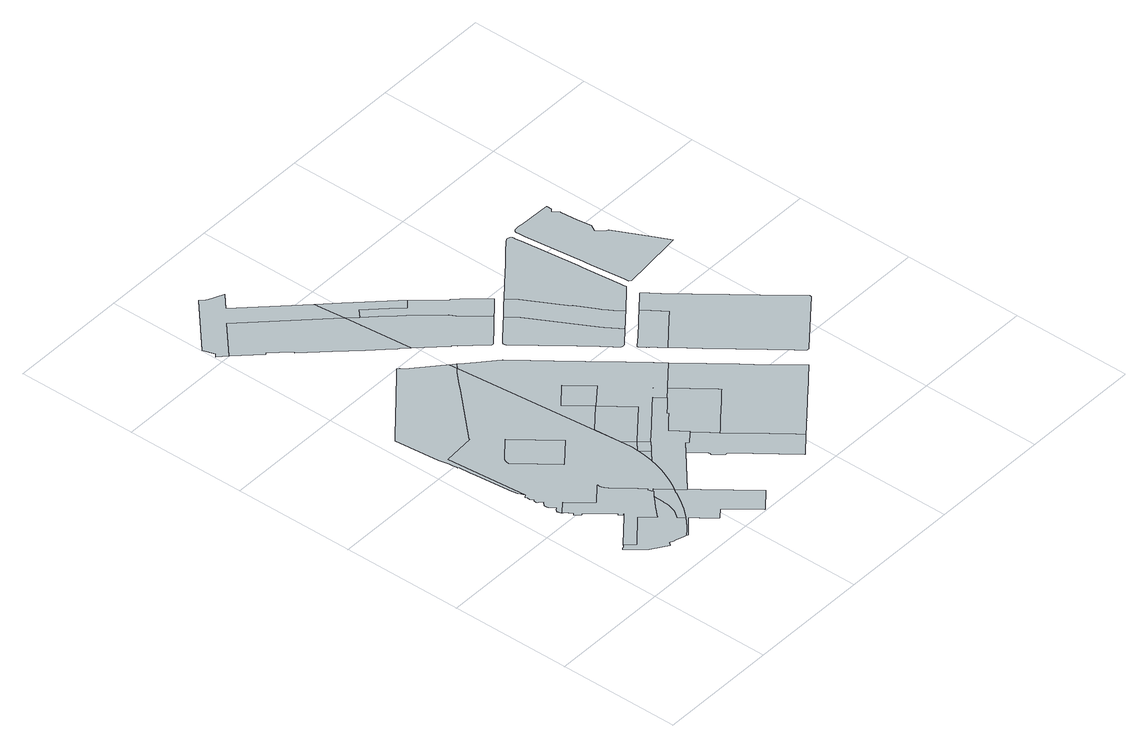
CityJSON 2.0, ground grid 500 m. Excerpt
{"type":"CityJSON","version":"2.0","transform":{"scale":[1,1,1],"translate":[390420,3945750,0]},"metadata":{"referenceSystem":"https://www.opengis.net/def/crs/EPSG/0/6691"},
"CityObjects":{
"object1":{"type":"GenericCityObject","attributes":{"function":"25","validFromType":"1","custodian":"江東区","notificationNumber":"江東区告示第157号","prefecture":"13","city":"13100"},"geometry":[{"type":"MultiSurface","lod":"1","boundaries":[[[0,1,2,3,4,5,6,7,8,9,10,11,12,13,14,15,16,17,18,19,20,21,22,23,24,25,26,27,28,29,30,31,32,33,34,35,36,37,38,39,40,41,42,43,44,45,46,47,48,49,50,51,52,53,54,55,56,57,58]]]}]},
"object2":{"type":"GenericCityObject","attributes":{"function":"11","validFromType":"1","custodian":"東京都","notificationNumber":"不明","prefecture":"13","city":"13100","floorAreaRate":3},"geometry":[{"type":"MultiSurface","lod":"1","boundaries":[[[59,11,60,61,10,62,63,64,65,9,66,67,68,69,70,71,72,73,74,75,76,77,78,79,80,81,82,83,84,85]]]}]},
"object3":{"type":"GenericCityObject","attributes":{"function":"24","validFromType":"3","custodian":"江東区","notificationNumber":"江東区告示第47号","prefecture":"13","city":"13100"},"geometry":[{"type":"MultiSurface","lod":"1","boundaries":[[[86,87,88,77,78,79,80,81,82,83,84,89,90,91,92,93,94,95,96,97,98,99,100,101,102,103,104,105,106,107,108,109,110,111,112,113,114,115,116,117,118,119,120,121,122,123,124,125,126,127,128,129,130,131,132,133,134,135,136,137,138,139,140,141,142,41,40,39,38,37,36,35,34,33,32,31,30,29,28,27,26,25,24,23,22,21,20,19,18,17,16,15,14,13,12,11,10,9,8,7,6,5,4,3,2,1,0,58,143,144,145,146,147,148,149,150,151,152,153,154],[155,156,157,158,159,160,161,162,163,164]]]}]},
"object4":{"type":"GenericCityObject","attributes":{"function":"25","validFromType":"3","custodian":"江東区","notificationNumber":"江東区告示第324号","prefecture":"13","city":"13100"},"geometry":[{"type":"MultiSurface","lod":"1","boundaries":[[[163,162,161,160,159,158,157,156,155,164]]]}]},
"object5":{"type":"GenericCityObject","attributes":{"function":"25","validFromType":"1","custodian":"江東区","notificationNumber":"江東区告示第157号","prefecture":"13","city":"13100"},"geometry":[{"type":"MultiSurface","lod":"1","boundaries":[[[165,166,167,168,169,170,171,172,173,174,175,176,177,178,179,180,181,182,183,184,185,186,187,188,107,106,105,104,103,102,101,100,189]]]}]},
"object6":{"type":"GenericCityObject","attributes":{"function":"10","validFromType":"1","custodian":"東京都","notificationNumber":"不明","prefecture":"13","city":"13100","floorAreaRate":4},"geometry":[{"type":"MultiSurface","lod":"1","boundaries":[[[89,90,91,92,93,190,191,59,85]]]}]},
"object7":{"type":"GenericCityObject","attributes":{"function":"5","validFromType":"1","custodian":"東京都","notificationNumber":"不明","prefecture":"13","city":"13100","floorAreaRate":3},"geometry":[{"type":"MultiSurface","lod":"1","boundaries":[[[192,193,194,195,196,197,198,199,200,201,202,203,204,205,206,207,208,209,21,210,211,212,9,65,64,63,62,10,61,60,11,59,191,190,94,95,213,214,215,97,98,99]]]}]},
"object8":{"type":"GenericCityObject","attributes":{"function":"11","validFromType":"1","custodian":"東京都","notificationNumber":"不明","prefecture":"13","city":"13100","floorAreaRate":3},"geometry":[{"type":"MultiSurface","lod":"1","boundaries":[[[165,166,167,168,169,170,171,172,173,216,217,218,219,220,221,104,103,102,101,100,189]]]}]},
"object9":{"type":"GenericCityObject","attributes":{"function":"18","validFromType":"1","custodian":"江東区","notificationNumber":"江東区告示第156号","prefecture":"13","city":"13100"},"geometry":[{"type":"MultiSurface","lod":"1","boundaries":[[[102,101,100,222,223,222,224,225,226,189,165,166,167,168,169,170,171,172,173,216,217,218,219,220,221,104,103]]]}]},
"object10":{"type":"GenericCityObject","attributes":{"function":"5","validFromType":"1","custodian":"東京都","notificationNumber":"不明","prefecture":"13","city":"13100","floorAreaRate":4},"geometry":[{"type":"MultiSurface","lod":"1","boundaries":[[[96,215,214,213]]]}]},
"object11":{"type":"GenericCityObject","attributes":{"function":"11","validFromType":"1","custodian":"東京都","notificationNumber":"不明","prefecture":"13","city":"13100","floorAreaRate":3},"geometry":[{"type":"MultiSurface","lod":"1","boundaries":[[[227,192,99]]]}]},
"object12":{"type":"GenericCityObject","attributes":{"function":"5","validFromType":"1","custodian":"東京都","notificationNumber":"不明","prefecture":"13","city":"13100","floorAreaRate":3},"geometry":[{"type":"MultiSurface","lod":"1","boundaries":[[[99,98,97,215,228]],[[213,95,94,190,229]]]}]},
"object13":{"type":"GenericCityObject","attributes":{"function":"5","validFromType":"1","custodian":"東京都","notificationNumber":"不明","prefecture":"13","city":"13100","floorAreaRate":4},"geometry":[{"type":"MultiSurface","lod":"1","boundaries":[[[230,228,215,96,213,229,231,232]]]}]},
"object14":{"type":"GenericCityObject","attributes":{"function":"25","validFromType":"1","custodian":"江東区","notificationNumber":"江東区告示第157号","prefecture":"13","city":"13100"},"geometry":[{"type":"MultiSurface","lod":"1","boundaries":[[[233,234,235,236,237,238,239,240,241,242,243,244,245,246,247,248]]]}]},
"object15":{"type":"GenericCityObject","attributes":{"function":"5","validFromType":"1","custodian":"東京都","notificationNumber":"不明","prefecture":"13","city":"13100","floorAreaRate":3},"geometry":[{"type":"MultiSurface","lod":"1","boundaries":[[[233,234,235,236,237,238,239,240,241,242,243,249,250,251,252,253,248]]]}]},
"object16":{"type":"GenericCityObject","attributes":{"function":"10","validFromType":"1","custodian":"東京都","notificationNumber":"不明","prefecture":"13","city":"13100","floorAreaRate":4},"geometry":[{"type":"MultiSurface","lod":"1","boundaries":[[[254,255,256,232,231,229,190,93,92,91,90,89,85,257,258,259,260,261,262,263,264,265,266,267,268,269,270,271,272,273,274,275,276]]]}]},
"object17":{"type":"GenericCityObject","attributes":{"function":"5","validFromType":"1","custodian":"東京都","notificationNumber":"不明","prefecture":"13","city":"13100","floorAreaRate":4},"geometry":[{"type":"MultiSurface","lod":"1","boundaries":[[[277,278,279,280,281,282,283,284,285,286,234,233,248,287,288,289,290,291]]]}]},
"object18":{"type":"GenericCityObject","attributes":{"function":"11","validFromType":"1","custodian":"東京都","notificationNumber":"不明","prefecture":"13","city":"13100","floorAreaRate":3},"geometry":[{"type":"MultiSurface","lod":"1","boundaries":[[[292,293,294,227,99,228,295,296]]]}]},
"object19":{"type":"GenericCityObject","attributes":{"function":"24","validFromType":"3","custodian":"江東区","notificationNumber":"江東区告示第47号","prefecture":"13","city":"13100"},"geometry":[{"type":"MultiSurface","lod":"1","boundaries":[[[297,298,299,300,301,302,303,304,305,306,307,308,309,310,311,312,313,314,315,316,317,223,100,99,98,97,96,95,94,93,92,91,90,89,84,83,82,81,80,79,78,77,88,87,86,154,318,319,320,321,322,323,324,325,326,327,258,259,328,329,330,331,332,333,334,335,336,337,338,339,340,341,342,343,344,345,346,347,348,349,350,351,352,353,354,264,265,266,267,268,269,270,271,272,273,274,275,276,355,356,357,358],[293,359,360,361]]]}]},
"object20":{"type":"GenericCityObject","attributes":{"function":"11","validFromType":"1","custodian":"東京都","notificationNumber":"不明","prefecture":"13","city":"13100","floorAreaRate":4},"geometry":[{"type":"MultiSurface","lod":"1","boundaries":[[[296,295,228,230,232,256,255]]]}]},
"object21":{"type":"GenericCityObject","attributes":{"function":"6","validFromType":"1","custodian":"東京都","notificationNumber":"不明","prefecture":"13","city":"13100","floorAreaRate":4},"geometry":[{"type":"MultiSurface","lod":"1","boundaries":[[[352,353,354,264,263,262,261,362,363,351]]]}]},
"object22":{"type":"GenericCityObject","attributes":{"function":"11","validFromType":"1","custodian":"東京都","notificationNumber":"不明","prefecture":"13","city":"13100","floorAreaRate":3},"geometry":[{"type":"MultiSurface","lod":"1","boundaries":[[[224,225,226,189,100,223]]]}]},
"object23":{"type":"GenericCityObject","attributes":{"function":"25","validFromType":"1","custodian":"江東区","notificationNumber":"江東区告示第157号","prefecture":"13","city":"13100"},"geometry":[{"type":"MultiSurface","lod":"1","boundaries":[[[224,225,226,189,100,223]]]}]},
"object24":{"type":"GenericCityObject","attributes":{"function":"11","validFromType":"1","custodian":"東京都","notificationNumber":"不明","prefecture":"13","city":"13100","floorAreaRate":3},"geometry":[{"type":"MultiSurface","lod":"1","boundaries":[[[253,252,251,250,249,243,244,245,246,247]]]}]},
"object25":{"type":"GenericCityObject","attributes":{"function":"18","validFromType":"1","custodian":"江東区","notificationNumber":"江東区告示第156号","prefecture":"13","city":"13100"},"geometry":[{"type":"MultiSurface","lod":"1","boundaries":[[[234,235,236,237,238,239,240,241,242,243,244,245,246,247,364,365,366,367,368,369,370,371,372,373,374,375,376,377,378,379,380,381,382,383,384,385,386,387,388,248,233]]]}]},
"object26":{"type":"GenericCityObject","attributes":{"function":"25","validFromType":"1","custodian":"江東区","notificationNumber":"江東区告示第157号","prefecture":"13","city":"13100"},"geometry":[{"type":"MultiSurface","lod":"1","boundaries":[[[360,359,293,361]]]}]},
"object27":{"type":"GenericCityObject","attributes":{"function":"5","validFromType":"1","custodian":"東京都","notificationNumber":"不明","prefecture":"13","city":"13100","floorAreaRate":3},"geometry":[{"type":"MultiSurface","lod":"1","boundaries":[[[248,253,388]]]}]},
"object28":{"type":"GenericCityObject","attributes":{"function":"5","validFromType":"1","custodian":"東京都","notificationNumber":"不明","prefecture":"13","city":"13100","floorAreaRate":3},"geometry":[{"type":"MultiSurface","lod":"1","boundaries":[[[389,390,391,392,393,394,395,396,397,398,399,356,355,276,275,274,273,272,271,270,269,268,267,266,265,264,354,353,352,351]]]}]},
"object29":{"type":"GenericCityObject","attributes":{"function":"6","validFromType":"1","custodian":"東京都","notificationNumber":"不明","prefecture":"13","city":"13100","floorAreaRate":4},"geometry":[{"type":"MultiSurface","lod":"1","boundaries":[[[400,254,276,355,356]]]}]},
"object30":{"type":"GenericCityObject","attributes":{"function":"12","validFromType":"1","custodian":"東京都","notificationNumber":"不明","prefecture":"13","city":"13100","floorAreaRate":3},"geometry":[{"type":"MultiSurface","lod":"1","boundaries":[[[301,302,303,296,255,254,400,401,300]]]}]},
"object31":{"type":"GenericCityObject","attributes":{"function":"11","validFromType":"1","custodian":"東京都","notificationNumber":"不明","prefecture":"13","city":"13100","floorAreaRate":3},"geometry":[{"type":"MultiSurface","lod":"1","boundaries":[[[381,382,383,384,385,386,387,388,253,247,364,365,366,367,368,369,370,371,372,373,374,375,376,377,378,379,380]]]}]},
"object32":{"type":"GenericCityObject","attributes":{"function":"25","validFromType":"1","custodian":"江東区","notificationNumber":"江東区告示第157号","prefecture":"13","city":"13100"},"geometry":[{"type":"MultiSurface","lod":"1","boundaries":[[[381,382,383,384,385,386,387,388,248,247,364,365,366,367,368,369,370,371,372,373,374,375,376,377,378,379,380]]]}]},
"object33":{"type":"GenericCityObject","attributes":{"function":"5","validFromType":"1","custodian":"東京都","notificationNumber":"不明","prefecture":"13","city":"13100","floorAreaRate":4},"geometry":[{"type":"MultiSurface","lod":"1","boundaries":[[[402,403,404,405,289,288,287,248,388,406,407,408,409]]]}]},
"object34":{"type":"GenericCityObject","attributes":{"function":"25","validFromType":"1","custodian":"江東区","notificationNumber":"江東区告示第157号","prefecture":"13","city":"13100"},"geometry":[{"type":"MultiSurface","lod":"1","boundaries":[[[410,411,412,413,414,415,416,417,418,419,420,421,422,423,424,425,426,427,428,429,358,357,356,355,276,275,274,273,272,271,270,269,268,267,266,265,264,354,353,352,351,350,349,348,347,346,345,344]]]}]},
"object35":{"type":"GenericCityObject","attributes":{"function":"18","validFromType":"1","custodian":"江東区","notificationNumber":"江東区告示第156号","prefecture":"13","city":"13100"},"geometry":[{"type":"MultiSurface","lod":"1","boundaries":[[[411,412,413,414,415,416,417,418,419,420,421,422,423,424,425,426,427,428,429,358,357,356,355,276,430,275,274,273,272,431,432,271,433,270,269,268,434,267,266,265,435,264,435,354,353,352,351,350,349,348,347,346,345,344,410]]]}]},
"object36":{"type":"GenericCityObject","attributes":{"function":"11","validFromType":"1","custodian":"東京都","notificationNumber":"不明","prefecture":"13","city":"13100","floorAreaRate":4},"geometry":[{"type":"MultiSurface","lod":"1","boundaries":[[[297,298,299,300,401,400,356,357,358]]]}]},
"object37":{"type":"GenericCityObject","attributes":{"function":"11","validFromType":"1","custodian":"東京都","notificationNumber":"不明","prefecture":"13","city":"13100","floorAreaRate":4},"geometry":[{"type":"MultiSurface","lod":"1","boundaries":[[[408,407,406,388,387,386,385,384,383,382,381,380,436,437,438,439,440,441,442,443,444,409]]]}]},
"object38":{"type":"GenericCityObject","attributes":{"function":"11","validFromType":"1","custodian":"東京都","notificationNumber":"不明","prefecture":"13","city":"13100","floorAreaRate":3},"geometry":[{"type":"MultiSurface","lod":"1","boundaries":[[[410,411,412,413,414,415,416,417,418,419,420,421,422,423,424,425,426,427,428,429,358,357,356,399,398,397,396,395,394,393,392,391,390,389,351,350,349,348,347,346,345,344]]]}]},
"object39":{"type":"GenericCityObject","attributes":{"function":"18","validFromType":"1","custodian":"江東区","notificationNumber":"江東区告示第156号","prefecture":"13","city":"13100"},"geometry":[{"type":"MultiSurface","lod":"1","boundaries":[[[445,446,447,448,449,450,451,452,453,454,455,456,457,458,459,460,461,462,463,464,465,466,467,468,469,470,471,472,473,474,475,476,477,478,479,480,481,482]]]}]},
"object40":{"type":"GenericCityObject","attributes":{"function":"25","validFromType":"1","custodian":"江東区","notificationNumber":"江東区告示第157号","prefecture":"13","city":"13100"},"geometry":[{"type":"MultiSurface","lod":"1","boundaries":[[[447,448,449,450,451,452,453,454,455,456,457,458,459,460,461,462,463,464,465,466,467,468,469,470,471,472,473,474,475,476,477,478,479,480,481,482,445,446]]]}]},
"object41":{"type":"GenericCityObject","attributes":{"function":"11","validFromType":"1","custodian":"東京都","notificationNumber":"不明","prefecture":"13","city":"13100","floorAreaRate":3},"geometry":[{"type":"MultiSurface","lod":"1","boundaries":[[[447,448,449,450,451,452,453,454,455,456,457,458,459,460,461,462,463,464,465,466,467,468,469,470,471,472,473,474,475,476,477,478,479,480,481,482,445,446]]]}]},
"object42":{"type":"GenericCityObject","attributes":{"function":"24","validFromType":"1","custodian":"江東区","notificationNumber":"江東区告示第157号","prefecture":"13","city":"13100"},"geometry":[{"type":"MultiSurface","lod":"1","boundaries":[[[483,484,485,486,487,488,489,490,491,492,493,494,495,496,497,498,499,459,458,457,456,455,454,453,452,451,450,449,448,447,446,500,501,502]]]}]},
"object43":{"type":"GenericCityObject","attributes":{"function":"11","validFromType":"1","custodian":"東京都","notificationNumber":"不明","prefecture":"13","city":"13100","floorAreaRate":4},"geometry":[{"type":"MultiSurface","lod":"1","boundaries":[[[483,484,485,486,487,488,489,490,491,492,493,494,495,496,497,498,499,459,458,457,456,455,454,453,452,451,450,449,448,447,446,500,501,502]]]}]},
"object44":{"type":"GenericCityObject","attributes":{"function":"24","validFromType":"1","custodian":"江東区","notificationNumber":"江東区告示第157号","prefecture":"13","city":"13100"},"geometry":[{"type":"MultiSurface","lod":"1","boundaries":[[[503,504,505,506,507,508,509,510,511,512,513,514,515,516,517,518,519,520,521,522,523,524,525,526,527,528,529]]]}]},
"object45":{"type":"GenericCityObject","attributes":{"function":"11","validFromType":"1","custodian":"東京都","notificationNumber":"不明","prefecture":"13","city":"13100","floorAreaRate":4},"geometry":[{"type":"MultiSurface","lod":"1","boundaries":[[[503,504,505,506,507,508,509,510,511,512,513,514,515,516,517,518,519,520,521,522,523,524,525,526,527,528,529]]]}]},
"object46":{"type":"GenericCityObject","attributes":{"function":"18","validFromType":"1","custodian":"江東区","notificationNumber":"江東区告示第156号","prefecture":"13","city":"13100"},"geometry":[{"type":"MultiSurface","lod":"1","boundaries":[[[530,531,532,533,534,535,536,537,538,539,540,541,542,543,544,545,546,547,548,549,550,551,552,553,554,497,496,495,494,493,492,491,490,489,488,487,486,485,484,483,502,555]]]}]},
"object47":{"type":"GenericCityObject","attributes":{"function":"25","validFromType":"1","custodian":"江東区","notificationNumber":"江東区告示第157号","prefecture":"13","city":"13100"},"geometry":[{"type":"MultiSurface","lod":"1","boundaries":[[[555,530,531,532,533,534,535,536,537,538,539,540,541,542,543,544,545,546,547,548,549,550,551,552,553,554,497,496,495,494,493,492,491,490,489,488,487,486,485,484,483,502]]]}]},
"object48":{"type":"GenericCityObject","attributes":{"function":"11","validFromType":"1","custodian":"東京都","notificationNumber":"不明","prefecture":"13","city":"13100","floorAreaRate":3},"geometry":[{"type":"MultiSurface","lod":"1","boundaries":[[[555,530,531,532,533,534,535,536,537,538,539,540,541,542,543,544,545,546,547,548,549,550,551,552,553,554,497,496,495,494,493,492,491,490,489,488,487,486,485,484,483,502]]]}]},
"object49":{"type":"GenericCityObject","attributes":{"function":"18","validFromType":"1","custodian":"江東区","notificationNumber":"江東区告示第156号","prefecture":"13","city":"13100"},"geometry":[{"type":"MultiSurface","lod":"1","boundaries":[[[556,557,558,559,560,561,562,563,564,565,566,508,507,506,505,504,503,529,567,568,569,570,571,572,573,574,575,576,577]]]}]},
"object50":{"type":"GenericCityObject","attributes":{"function":"25","validFromType":"1","custodian":"江東区","notificationNumber":"江東区告示第157号","prefecture":"13","city":"13100"},"geometry":[{"type":"MultiSurface","lod":"1","boundaries":[[[567,568,569,570,571,572,573,574,575,576,577,556,557,558,559,560,561,562,563,564,565,566,508,507,506,505,504,503,529]]]}]},
"object51":{"type":"GenericCityObject","attributes":{"function":"11","validFromType":"1","custodian":"東京都","notificationNumber":"不明","prefecture":"13","city":"13100","floorAreaRate":3},"geometry":[{"type":"MultiSurface","lod":"1","boundaries":[[[567,568,569,570,571,572,573,574,575,576,577,556,557,558,559,560,561,562,563,564,565,566,508,507,506,505,504,503,529]]]}]},
"object52":{"type":"GenericCityObject","attributes":{"function":"18","validFromType":"1","custodian":"江東区","notificationNumber":"江東区告示第156号","prefecture":"13","city":"13100"},"geometry":[{"type":"MultiSurface","lod":"1","boundaries":[[[578,579,580,581,582,583,584,585,586,587,588,589,590,591,592,593,594,595,596,597,598,599,600,601,602,603,604,605,606,607,608,609,610,611,612,613,614,615,616,617,618,619]]]}]}
},
"vertices":[
[177,232,0],[294,327,0],[340,272,0],[343,276,0],[350,284,0],[359,294,0],[371,307,0],[376,312,0],[400,335,0],[419,356,0],[422,359,0],[425,361,0],[439,373,0],[439,374,0],[433,394,0],[433,395,0],[436,398,0],[435,399,0],[430,406,0],[428,408,0],[423,415,0],[418,421,0],[414,426,0],[404,438,0],[403,440,0],[395,450,0],[388,458,0],[380,469,0],[371,480,0],[365,488,0],[358,497,0],[349,508,0],[346,513,0],[342,521,0],[339,531,0],[338,542,0],[339,547,0],[339,548,0],[337,547,0],[262,487,0],[186,582,0],[142,546,0],[144,544,0],[145,544,0],[165,513,0],[164,512,0],[159,508,0],[176,485,0],[180,489,0],[179,491,0],[183,493,0],[203,468,0],[266,391,0],[260,386,0],[271,373,0],[277,377,0],[279,375,0],[264,363,0],[147,269,0],
[448,382,0],[424,360,0],[423,359,0],[422,358,0],[421,357,0],[420,357,0],[420,356,0],[419,337,0],[419,312,0],[418,305,0],[417,292,0],[414,278,0],[411,266,0],[407,254,0],[401,242,0],[397,235,0],[384,217,0],[402,193,0],[413,205,0],[434,230,0],[453,256,0],[471,284,0],[483,305,0],[483,306,0],[484,307,0],[487,312,0],[495,324,0],
[351,147,0],[366,159,0],[390,181,0],[505,339,0],[521,368,0],[534,398,0],[546,428,0],[556,459,0],[564,491,0],[570,523,0],[573,556,0],[575,588,0],[574,621,0],[573,640,0],[509,1338,0],[493,1324,0],[446,1275,0],[424,1251,0],[241,1059,0],[244,1055,0],[106,1043,0],[134,708,0],[123,701,0],[124,698,0],[125,691,0],[125,682,0],[134,668,0],[127,664,0],[126,661,0],[127,653,0],[130,648,0],[132,648,0],[133,649,0],[143,631,0],[141,631,0],[140,630,0],[141,628,0],[135,624,0],[132,621,0],[131,619,0],[130,618,0],[131,609,0],[132,603,0],[135,598,0],[136,598,0],[137,599,0],[149,578,0],[148,577,0],[143,574,0],[135,566,0],[135,563,0],[136,563,0],[137,559,0],[136,559,0],[136,555,0],[140,551,0],[139,549,0],[146,268,0],[147,266,0],[135,256,0],[132,258,0],[126,253,0],[184,181,0],[251,139,0],[259,151,0],[278,144,0],[285,142,0],[319,132,0],[328,129,0],[348,710,0],[232,857,0],[228,865,0],[228,873,0],[229,878,0],[231,884,0],[235,890,0],[239,894,0],[320,959,0],[453,792,0],
[499,1378,0],[386,1480,0],[378,1493,0],[369,1501,0],[223,1381,0],[187,1352,0],[64,1252,0],[81,1066,0],[83,1053,0],[89,1024,0],[90,1006,0],[92,1001,0],[93,994,0],[94,988,0],[96,987,0],[101,936,0],[101,932,0],[101,931,0],[109,849,0],[117,757,0],[119,757,0],[121,735,0],[128,725,0],[130,716,0],[506,1372,0],
[562,483,0],[545,468,0],
[516,712,0],[501,700,0],[489,687,0],[474,672,0],[463,658,0],[452,641,0],[443,625,0],[437,612,0],[432,599,0],[428,586,0],[425,571,0],[422,557,0],[420,540,0],[419,518,0],[418,496,0],[418,474,0],[418,455,0],[418,436,0],[418,419,0],[418,401,0],[419,378,0],[573,553,0],[569,557,0],[573,561,0],
[173,1062,0],[196,1065,0],[206,1064,0],[216,1062,0],[231,1060,0],[238,1059,0],
[525,1354,0],[526,1354,0],[516,1363,0],[515,1364,0],[512,1366,0],
[563,749,0],
[609,593,0],[602,519,0],
[630,567,0],[615,531,0],[640,554,0],
[174,2122,0],[43,2002,0],[73,1971,0],[132,1908,0],[138,1913,0],[171,1878,0],[181,1869,0],[209,1838,0],[204,1833,0],[296,1736,0],[376,1651,0],[449,1574,0],[456,1567,0],[469,1559,0],[491,1536,0],[465,1820,0],
[412,1685,0],[448,1720,0],[446,1725,0],[456,1734,0],[471,1750,0],
[831,704,0],[790,672,0],[706,605,0],[507,309,0],[524,288,0],[676,422,0],[716,459,0],[725,447,0],[761,475,0],[769,480,0],[769,481,0],[774,484,0],[750,514,0],[725,545,0],[753,568,0],[757,571,0],[771,582,0],[801,606,0],[797,611,0],[829,636,0],[834,640,0],[863,663,0],[862,665,0],
[228,2257,0],[226,2259,0],[223,2261,0],[220,2263,0],[218,2265,0],[207,2278,0],[6,2094,0],[21,2045,0],[18,2042,0],[10,2035,0],[454,1938,0],[454,1940,0],[453,1951,0],[235,2177,0],[292,2230,0],
[759,712,0],[666,829,0],[665,828,0],[610,594,0],[759,711,0],
[991,809,0],[990,810,0],[987,814,0],[980,823,0],[968,839,0],[950,862,0],[949,862,0],[918,902,0],[907,915,0],[861,973,0],[860,974,0],[849,988,0],[829,1014,0],[760,1101,0],[707,1167,0],[671,1213,0],[647,1244,0],[633,1256,0],[605,1282,0],[578,1306,0],[533,1348,0],[335,126,0],[377,161,0],[408,186,0],[433,154,0],[477,100,0],[478,99,0],[517,130,0],[617,6,0],[698,72,0],[553,251,0],[727,358,0],[729,355,0],[725,346,0],[758,306,0],[767,306,0],[938,90,0],[946,96,0],[955,104,0],[965,111,0],[966,113,0],[967,114,0],[968,114,0],[969,115,0],[993,134,0],[995,135,0],[1017,153,0],[1024,159,0],[1017,168,0],[1002,187,0],[970,228,0],[944,261,0],[926,283,0],[884,336,0],[835,397,0],[835,398,0],[813,426,0],[791,454,0],[896,692,0],[903,697,0],[909,703,0],[1011,783,0],[591,926,0],[675,994,0],[754,897,0],
[784,373,0],[791,363,0],
[584,1436,0],[586,1434,0],[588,1432,0],[591,1434,0],[591,1433,0],[600,1426,0],[607,1418,0],[603,1415,0],[640,1376,0],[687,1327,0],[689,1325,0],[691,1325,0],[693,1326,0],[697,1328,0],[755,1375,0],[811,1421,0],[812,1422,0],[732,1514,0],[714,1547,0],[694,1570,0],[616,1660,0],[595,1684,0],[564,1717,0],[549,1733,0],[502,1781,0],
[850,409,0],[900,449,0],[930,473,0],[973,507,0],[1006,533,0],[1015,541,0],[1022,546,0],[1015,556,0],[968,615,0],[952,635,0],[934,658,0],
[872,737,0],
[978,821,0],
[664,1731,0],[661,1734,0],[550,1850,0],[522,1879,0],[530,1811,0],[631,1707,0],[649,1685,0],[680,1712,0],
[1033,166,0],[1048,177,0],[1050,179,0],[1062,188,0],[1078,201,0],[1079,202,0],[1081,203,0],[1090,211,0],[1092,212,0],[1110,226,0],[1223,316,0],[1238,327,0],[1263,347,0],[1322,393,0],[1297,424,0],[1293,428,0],[1200,546,0],[1168,586,0],[1096,678,0],[1012,783,0],
[863,664,0],[797,610,0],[800,606,0],[800,605,0],[725,546,0],[770,481,0],
[830,1436,0],[857,1458,0],[859,1459,0],[864,1463,0],[886,1481,0],[825,1551,0],[807,1572,0],[783,1599,0],[779,1596,0],
[988,966,0],[1057,1021,0],[1049,1030,0],[1044,1038,0],[1038,1045,0],[1033,1052,0],[1028,1060,0],[1023,1067,0],[1018,1075,0],[1014,1083,0],[1009,1090,0],[1005,1098,0],[867,1345,0],[859,1354,0],[828,1390,0],[808,1374,0],[722,1306,0],[719,1303,0],[718,1300,0],[717,1298,0],[717,1296,0],[717,1293,0],[718,1291,0],[719,1288,0],[723,1282,0],[755,1243,0],[791,1198,0],[832,1146,0],[876,1090,0],[917,1039,0],[926,1026,0],[955,990,0],[955,989,0],[973,967,0],[977,965,0],[980,965,0],[983,965,0],[986,965,0],
[1125,1090,0],[1120,1096,0],[1115,1103,0],[1110,1110,0],[1106,1117,0],[1101,1124,0],[1097,1131,0],[1093,1138,0],[1088,1145,0],[1079,1161,0],[1036,1245,0],[1032,1246,0],[953,1387,0],[939,1412,0],[906,1452,0],[885,1436,0],[855,1412,0],[1082,1040,0],[1103,1058,0],[1132,1081,0],
[1197,935,0],[1230,962,0],[1212,985,0],[1191,1015,0],[1175,1035,0],[1166,1047,0],[1132,1020,0],[1111,1003,0],[1109,1001,0],[1101,995,0],[1100,994,0],[1069,970,0],[1067,968,0],[1024,934,0],[1022,934,0],[1010,924,0],[1010,920,0],[1029,896,0],[1030,895,0],[1033,890,0],[1036,888,0],[1038,886,0],[1053,866,0],[1056,862,0],[1057,861,0],[1061,856,0],[1075,838,0],
[1231,1160,0],[1234,1162,0],[1236,1165,0],[1236,1167,0],[1235,1182,0],[1234,1191,0],[1219,1333,0],[1216,1355,0],[1215,1369,0],[1188,1612,0],[1185,1634,0],[1185,1641,0],[1184,1644,0],[1183,1647,0],[1181,1650,0],[1178,1652,0],[1174,1654,0],[1169,1655,0],[1165,1655,0],[1162,1654,0],[1159,1653,0],[1155,1650,0],[1108,1613,0],[1060,1574,0],[971,1504,0],[1225,1155,0],
[1615,628,0],[1616,634,0],[1601,653,0],[1573,688,0],[1437,858,0],[1422,875,0],[1285,1047,0],[1261,1080,0],[1256,1087,0],[1242,1104,0],[1238,1105,0],[1118,784,0],[1132,765,0],[1151,741,0],[1152,740,0],[1154,736,0],[1225,647,0],[1234,637,0],[1354,485,0],[1382,450,0],[1389,449,0],[1394,453,0],
[1347,1179,0],[1354,1180,0],[1539,1200,0],[1509,1262,0],[1472,1337,0],[1445,1391,0],[1435,1411,0],[1422,1415,0],[1399,1448,0],[1412,1474,0],[1405,1531,0],[1399,1604,0],[1399,1606,0],[1398,1609,0],[1392,1617,0],[1381,1631,0],[1382,1632,0],[1392,1642,0],[1392,1662,0],[1351,1663,0],[1262,1666,0],[1261,1666,0],[1252,1667,0],[1251,1667,0],[1240,1667,0],[1222,1665,0],[1219,1663,0],[1216,1660,0],[1214,1657,0],[1213,1653,0],[1214,1649,0],[1214,1643,0],[1215,1635,0],[1217,1617,0],[1245,1369,0],[1246,1356,0],[1248,1336,0],[1262,1210,0],[1264,1195,0],[1265,1178,0],[1274,1172,0],[1298,1174,0]
]}
